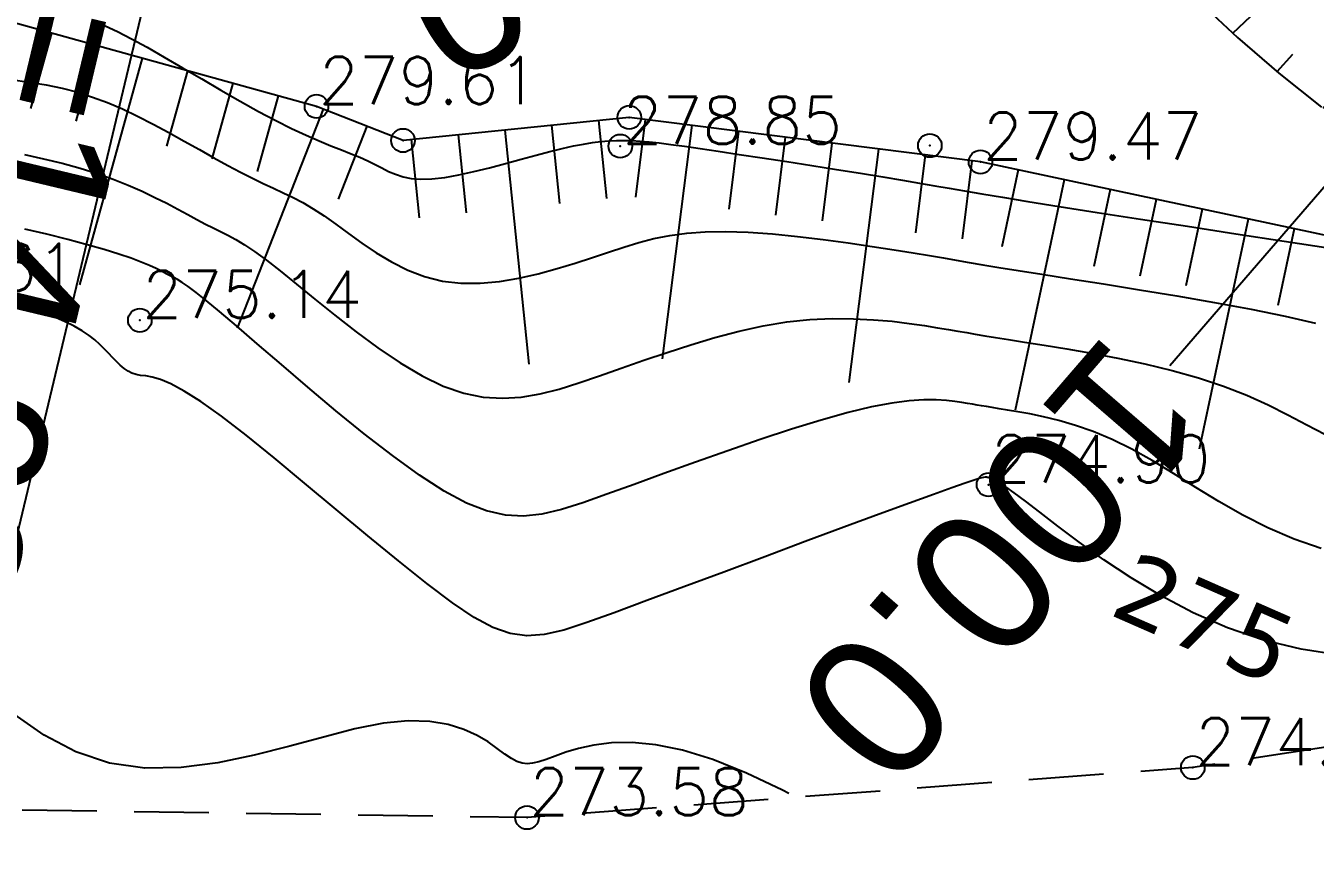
# Model space of a CAD drawing. Header units: millimetres. Extents: x 524954 to 526204, y 9523489 to 9524010.
# Drawn here: x 525154.44 to 525181.85, y 9523723.47 to 9523741.3 of the extents above; entities that cross this region are included whole.
import ezdxf
from ezdxf.enums import TextEntityAlignment as Align

# ---------------------------------------------------------------- set-up
doc = ezdxf.new("R2010")
doc.units = ezdxf.units.MM
doc.header["$PDMODE"] = 32
doc.header["$PDSIZE"] = 0.5
doc.linetypes.add('CACHE2', pattern=[4.7625, 3.175, -1.5875])
for name, color, linetype in [('Borde_Piste', 7, 'CACHE2'), ('CN_01_00', 3, 'Continuous'), ('CN_02_00', 4, 'Continuous'), ('CN_05_00', 6, 'Continuous'), ('Cotation Courbes de niveau', 7, 'Continuous'), ('Haut_Talus', 30, 'Continuous'), ('Route - Axe Route de la corniche 1 - Textes - Arcs', 5, 'Continuous'), ('Route - Giratoire 1+ - Restitution en plan - Talus déblais', 1, 'Continuous'), ('Route - Giratoire 1+ - Tabulations', 7, 'Continuous'), ('Route - Giratoire 1+ - Textes - Tabulations', 7, 'Continuous'), ('Talus', 2, 'Continuous'), ('TopoAlt', 3, 'Continuous'), ('TOPOJIS', 7, 'Continuous')]:
    doc.layers.add(name, color=color, linetype=linetype)
doc.styles.add('Affichages route', font='arial.ttf', dxfattribs={"height": 0.5})
doc.styles.add('Simplex 1.0', font='Simplex.shx', dxfattribs={"width": 0.99, "height": 1})
doc.styles.add('Verdana 1.0', font='verdana.ttf', dxfattribs={"width": 0.99, "height": 1})

# ---------------------------------------------------------------- blocks, each defined once
blk = doc.blocks.new('TCPOINT M')
at = {"color": 0}
blk.add_point((0, 0), dxfattribs=at)
at = {"layer": 'TopoAlt', "style": 'Simplex 1.0', "width": 0.99}
blk.add_attdef('ALT', (0.15, 0.15), '', height=1, dxfattribs=at)
blk = doc.blocks.new('MENSURA_TALSYM_7')
at = {"layer": 'Route - Giratoire 1+ - Restitution en plan - Talus déblais'}
for p, q in [((525174.969, 9523750.969), (525175.318, 9523751.047)), ((525175.268, 9523749.755), (525175.655, 9523749.854)), ((525175.599, 9523748.551), (525176.029, 9523748.677)), ((525176.037, 9523747.381), (525177.387, 9523747.898)), ((525176.556, 9523746.244), (525177.01, 9523746.451)), ((525177.13, 9523745.134), (525177.592, 9523745.372)), ((525177.757, 9523744.053), (525178.226, 9523744.318)), ((525178.436, 9523743.004), (525179.863, 9523743.897)), ((525179.206, 9523742.021), (525179.652, 9523742.353)), ((525180.093, 9523741.141), (525180.479, 9523741.504)), ((525181.038, 9523740.324), (525181.37, 9523740.694)), ((525182.017, 9523739.546), (525182.877, 9523740.661)), ((525183.026, 9523738.809), (525183.275, 9523739.162)), ((525184.068, 9523738.118), (525184.287, 9523738.451)), ((525185.119, 9523737.442), (525185.318, 9523737.759)), ((525186.206, 9523736.827), (525186.714, 9523737.75)), ((525187.328, 9523736.276), (525187.467, 9523736.559)), ((525188.477, 9523735.784), (525188.588, 9523736.042)), ((525189.667, 9523735.408), (525189.74, 9523735.625)), ((525190.874, 9523735.082), (525191.007, 9523735.603)), ((525192.091, 9523734.798), (525192.122, 9523734.921)), ((525193.31, 9523734.524), (525193.329, 9523734.612)), ((525194.54, 9523734.297), (525194.55, 9523734.352)), ((525195.769, 9523734.07), (525195.81, 9523734.176)), ((525196.818, 9523733.524), (525196.883, 9523733.639)), ((525197.711, 9523733.116), (525197.808, 9523733.298))]:
    blk.add_line(p, q, dxfattribs=at)

msp = doc.modelspace()

# ---------------------------------------------------------------- linework, layer by layer
at = {"layer": 'Borde_Piste', "ltscale": 0.5, "flags": 128}
msp.add_lwpolyline([(525212.973, 9523742.341), (525203.898, 9523734.41), (525194.217, 9523728.943), (525187.982, 9523726.885), (525179.245, 9523725.54), (525165.092, 9523724.478), (525145.1, 9523724.771), (525125.872, 9523724.052), (525107.126, 9523723.919), (525086.665, 9523725.819), (525067.313, 9523726.621)], dxfattribs=at)
at = {"layer": 'CN_01_00', "flags": 128}
for points, elevation in [([(525155.869, 9523741.393), (525156.122, 9523741.297), (525156.388, 9523741.176), (525156.682, 9523741.024), (525157.015, 9523740.841), (525157.381, 9523740.632), (525157.772, 9523740.406), (525158.177, 9523740.17), (525158.587, 9523739.931), (525158.992, 9523739.699), (525159.384, 9523739.481), (525159.752, 9523739.285), (525160.089, 9523739.117), (525160.395, 9523738.974), (525160.673, 9523738.854), (525160.924, 9523738.75), (525161.151, 9523738.66), (525161.356, 9523738.58), (525161.541, 9523738.504), (525161.709, 9523738.43), (525161.862, 9523738.353), (525162.006, 9523738.278), (525162.149, 9523738.206), (525162.296, 9523738.143), (525162.456, 9523738.091), (525162.633, 9523738.055), (525162.836, 9523738.039), (525163.071, 9523738.045), (525163.342, 9523738.077), (525163.642, 9523738.131), (525163.964, 9523738.201), (525164.298, 9523738.283), (525164.635, 9523738.372), (525164.966, 9523738.462), (525165.284, 9523738.549), (525165.578, 9523738.627), (525165.842, 9523738.692), (525166.078, 9523738.745), (525166.291, 9523738.787), (525166.485, 9523738.818), (525166.664, 9523738.841), (525166.833, 9523738.855), (525166.995, 9523738.861), (525167.156, 9523738.862), (525167.321, 9523738.858), (525167.495, 9523738.848), (525167.686, 9523738.832), (525167.902, 9523738.809), (525168.15, 9523738.779), (525168.437, 9523738.74), (525168.77, 9523738.692), (525169.158, 9523738.635), (525169.603, 9523738.567), (525170.093, 9523738.493), (525170.612, 9523738.412), (525171.144, 9523738.329), (525171.672, 9523738.246), (525172.181, 9523738.164), (525172.654, 9523738.088), (525173.076, 9523738.018), (525173.437, 9523737.957), (525173.758, 9523737.901), (525174.066, 9523737.847), (525174.391, 9523737.791), (525174.759, 9523737.728), (525175.198, 9523737.655), (525175.736, 9523737.567), (525176.402, 9523737.461), (525177.211, 9523737.335), (525178.134, 9523737.192), (525179.132, 9523737.038), (525180.162, 9523736.881), (525181.186, 9523736.724), (525182.161, 9523736.576)], 279), ([(525154.409, 9523738.565), (525154.817, 9523738.475), (525155.213, 9523738.377), (525155.593, 9523738.271), (525155.956, 9523738.157), (525156.297, 9523738.037), (525156.615, 9523737.912), (525156.91, 9523737.783), (525157.184, 9523737.654), (525157.436, 9523737.527), (525157.668, 9523737.404), (525157.881, 9523737.288), (525158.076, 9523737.182), (525158.255, 9523737.087), (525158.418, 9523737.005), (525158.575, 9523736.928), (525158.732, 9523736.848), (525158.9, 9523736.756), (525159.087, 9523736.644), (525159.302, 9523736.501), (525159.552, 9523736.321), (525159.848, 9523736.092), (525160.194, 9523735.812), (525160.583, 9523735.493), (525161.008, 9523735.149), (525161.457, 9523734.798), (525161.922, 9523734.456), (525162.393, 9523734.138), (525162.86, 9523733.862), (525163.313, 9523733.643), (525163.747, 9523733.494), (525164.163, 9523733.41), (525164.569, 9523733.385), (525164.969, 9523733.41), (525165.37, 9523733.478), (525165.777, 9523733.581), (525166.197, 9523733.712), (525166.635, 9523733.861), (525167.095, 9523734.024), (525167.575, 9523734.192), (525168.07, 9523734.361), (525168.575, 9523734.524), (525169.087, 9523734.676), (525169.6, 9523734.811), (525170.11, 9523734.923), (525170.613, 9523735.006), (525171.103, 9523735.057), (525171.578, 9523735.079), (525172.031, 9523735.076), (525172.458, 9523735.055), (525172.855, 9523735.02), (525173.217, 9523734.977), (525173.54, 9523734.93), (525173.819, 9523734.885), (525174.053, 9523734.847), (525174.253, 9523734.812), (525174.438, 9523734.781), (525174.621, 9523734.749), (525174.821, 9523734.715), (525175.051, 9523734.677), (525175.329, 9523734.632), (525175.67, 9523734.577), (525176.085, 9523734.512), (525176.564, 9523734.434), (525177.091, 9523734.342), (525177.651, 9523734.236), (525178.227, 9523734.114), (525178.804, 9523733.976), (525179.367, 9523733.819), (525179.9, 9523733.644), (525180.391, 9523733.451), (525180.844, 9523733.244), (525181.267, 9523733.032), (525181.667, 9523732.822), (525182.052, 9523732.621)], 277)]:
    msp.add_lwpolyline(points, dxfattribs=dict(at, elevation=elevation))
at = {"layer": 'CN_02_00', "flags": 128}
for points, elevation in [([(525154.119, 9523740.155), (525154.51, 9523740.104), (525154.873, 9523740.044), (525155.214, 9523739.971), (525155.541, 9523739.885), (525155.858, 9523739.784), (525156.172, 9523739.666), (525156.49, 9523739.531), (525156.815, 9523739.377), (525157.146, 9523739.208), (525157.478, 9523739.03), (525157.806, 9523738.848), (525158.127, 9523738.668), (525158.437, 9523738.494), (525158.73, 9523738.331), (525159.003, 9523738.186), (525159.254, 9523738.061), (525159.485, 9523737.951), (525159.703, 9523737.851), (525159.912, 9523737.753), (525160.119, 9523737.652), (525160.329, 9523737.541), (525160.547, 9523737.412), (525160.778, 9523737.261), (525161.028, 9523737.083), (525161.296, 9523736.886), (525161.584, 9523736.679), (525161.889, 9523736.474), (525162.213, 9523736.281), (525162.556, 9523736.11), (525162.916, 9523735.971), (525163.293, 9523735.876), (525163.687, 9523735.83), (525164.093, 9523735.83), (525164.506, 9523735.868), (525164.92, 9523735.938), (525165.33, 9523736.031), (525165.73, 9523736.14), (525166.116, 9523736.258), (525166.481, 9523736.378), (525166.823, 9523736.492), (525167.149, 9523736.598), (525167.468, 9523736.694), (525167.791, 9523736.777), (525168.127, 9523736.844), (525168.486, 9523736.893), (525168.877, 9523736.923), (525169.31, 9523736.93), (525169.79, 9523736.913), (525170.307, 9523736.877), (525170.844, 9523736.824), (525171.387, 9523736.759), (525171.92, 9523736.688), (525172.427, 9523736.613), (525172.893, 9523736.541), (525173.303, 9523736.474), (525173.648, 9523736.417), (525173.945, 9523736.366), (525174.217, 9523736.319), (525174.488, 9523736.273), (525174.782, 9523736.223), (525175.122, 9523736.166), (525175.532, 9523736.099), (525176.036, 9523736.019), (525176.648, 9523735.923), (525177.349, 9523735.813), (525178.111, 9523735.69), (525178.906, 9523735.558), (525179.706, 9523735.419), (525180.483, 9523735.276), (525181.208, 9523735.13), (525181.854, 9523734.984)], 278), ([(525181.973, 9523730.192), (525181.396, 9523730.39), (525180.842, 9523730.631), (525180.31, 9523730.903), (525179.8, 9523731.194), (525179.309, 9523731.493), (525178.837, 9523731.785), (525178.383, 9523732.06), (525177.947, 9523732.304), (525177.527, 9523732.509), (525177.126, 9523732.676), (525176.748, 9523732.809), (525176.395, 9523732.914), (525176.071, 9523732.994), (525175.779, 9523733.055), (525175.522, 9523733.1), (525175.304, 9523733.135), (525175.125, 9523733.164), (525174.98, 9523733.187), (525174.859, 9523733.208), (525174.755, 9523733.225), (525174.659, 9523733.242), (525174.562, 9523733.258), (525174.457, 9523733.276), (525174.334, 9523733.297), (525174.187, 9523733.32), (525174.008, 9523733.34), (525173.791, 9523733.353), (525173.529, 9523733.351), (525173.217, 9523733.329), (525172.849, 9523733.281), (525172.417, 9523733.201), (525171.916, 9523733.082), (525171.344, 9523732.922), (525170.714, 9523732.728), (525170.047, 9523732.508), (525169.36, 9523732.271), (525168.672, 9523732.027), (525168.002, 9523731.785), (525167.368, 9523731.555), (525166.79, 9523731.345), (525166.279, 9523731.165), (525165.825, 9523731.022), (525165.41, 9523730.926), (525165.018, 9523730.883), (525164.632, 9523730.902), (525164.234, 9523730.991), (525163.807, 9523731.158), (525163.334, 9523731.411), (525162.804, 9523731.753), (525162.23, 9523732.166), (525161.631, 9523732.63), (525161.025, 9523733.121), (525160.432, 9523733.619), (525159.871, 9523734.1), (525159.359, 9523734.542), (525158.917, 9523734.924), (525158.558, 9523735.229), (525158.275, 9523735.462), (525158.056, 9523735.635), (525157.889, 9523735.759), (525157.762, 9523735.845), (525157.664, 9523735.905), (525157.583, 9523735.948), (525157.506, 9523735.988), (525157.422, 9523736.032), (525157.325, 9523736.083), (525157.208, 9523736.141), (525157.065, 9523736.206), (525156.889, 9523736.279), (525156.675, 9523736.359), (525156.416, 9523736.447), (525156.105, 9523736.544), (525155.739, 9523736.648), (525155.329, 9523736.758), (525154.885, 9523736.869), (525154.42, 9523736.98)], 276), ([(525170.66, 9523724.989), (525170.523, 9523725.059), (525169.755, 9523725.42), (525169.04, 9523725.708), (525168.398, 9523725.906), (525167.828, 9523726.022), (525167.327, 9523726.07), (525166.89, 9523726.065), (525166.512, 9523726.019), (525166.188, 9523725.948), (525165.915, 9523725.864), (525165.687, 9523725.782), (525165.499, 9523725.714), (525165.343, 9523725.663), (525165.212, 9523725.632), (525165.097, 9523725.622), (525164.988, 9523725.634), (525164.879, 9523725.672), (525164.76, 9523725.735), (525164.624, 9523725.827), (525164.461, 9523725.947), (525164.266, 9523726.083), (525164.031, 9523726.222), (525163.75, 9523726.35), (525163.417, 9523726.454), (525163.025, 9523726.52), (525162.568, 9523726.534), (525162.038, 9523726.483), (525161.434, 9523726.361), (525160.765, 9523726.188), (525160.047, 9523725.992), (525159.294, 9523725.8), (525158.52, 9523725.641), (525157.74, 9523725.541), (525156.968, 9523725.53), (525156.219, 9523725.634), (525155.505, 9523725.872), (525154.829, 9523726.228), (525154.19, 9523726.676)], 274)]:
    msp.add_lwpolyline(points, dxfattribs=dict(at, elevation=elevation))
at = {"layer": 'CN_05_00', "elevation": 275, "flags": 128}
msp.add_lwpolyline([(525182.362, 9523727.925), (525181.547, 9523728.052), (525180.75, 9523728.244), (525179.983, 9523728.507), (525179.254, 9523728.826), (525178.569, 9523729.186), (525177.932, 9523729.567), (525177.351, 9523729.953), (525176.83, 9523730.326), (525176.375, 9523730.669), (525175.993, 9523730.964), (525175.686, 9523731.199), (525175.447, 9523731.376), (525175.268, 9523731.504), (525175.139, 9523731.592), (525175.051, 9523731.646), (525174.994, 9523731.676), (525174.96, 9523731.689), (525174.938, 9523731.693), (525174.922, 9523731.696), (525174.909, 9523731.698), (525174.898, 9523731.7), (525174.888, 9523731.702), (525174.879, 9523731.703), (525174.871, 9523731.705), (525174.861, 9523731.706), (525174.85, 9523731.708), (525174.834, 9523731.709), (525174.798, 9523731.704), (525174.726, 9523731.685), (525174.6, 9523731.647), (525174.404, 9523731.582), (525174.12, 9523731.483), (525173.73, 9523731.344), (525173.219, 9523731.158), (525172.577, 9523730.922), (525171.829, 9523730.645), (525171.007, 9523730.339), (525170.144, 9523730.018), (525169.274, 9523729.694), (525168.428, 9523729.379), (525167.641, 9523729.086), (525166.944, 9523728.829), (525166.361, 9523728.618), (525165.875, 9523728.461), (525165.459, 9523728.366), (525165.087, 9523728.338), (525164.732, 9523728.385), (525164.369, 9523728.513), (525163.969, 9523728.73), (525163.508, 9523729.041), (525162.965, 9523729.448), (525162.357, 9523729.932), (525161.706, 9523730.466), (525161.034, 9523731.025), (525160.365, 9523731.584), (525159.72, 9523732.118), (525159.124, 9523732.6), (525158.598, 9523733.006), (525158.161, 9523733.316), (525157.806, 9523733.539), (525157.522, 9523733.69), (525157.298, 9523733.784), (525157.123, 9523733.836), (525156.987, 9523733.86), (525156.877, 9523733.872), (525156.783, 9523733.887), (525156.695, 9523733.916), (525156.611, 9523733.961), (525156.528, 9523734.02), (525156.447, 9523734.089), (525156.365, 9523734.168), (525156.282, 9523734.253), (525156.196, 9523734.343), (525156.107, 9523734.436), (525156.011, 9523734.53), (525155.905, 9523734.624), (525155.783, 9523734.72), (525155.639, 9523734.817), (525155.467, 9523734.916), (525155.263, 9523735.017), (525155.02, 9523735.12), (525154.733, 9523735.227), (525154.4, 9523735.335)], dxfattribs=at)
at = {"layer": 'Haut_Talus', "flags": 128}
msp.add_lwpolyline([(525196.209, 9523734.666), (525185.666, 9523736.075), (525174.732, 9523738.405), (525167.266, 9523739.353), (525162.456, 9523738.862), (525160.617, 9523739.586), (525160.617, 9523739.586), (525148.449, 9523742.953), (525140.268, 9523745.585), (525128.783, 9523751.058), (525115.061, 9523754.312), (525099.667, 9523759.924), (525089.678, 9523759.911), (525072.881, 9523765.307), (525051.318, 9523770.478), (525037.439, 9523773.912), (525026.483, 9523776.419), (525009.07, 9523781.626), (524998.873, 9523783.305), (524985.831, 9523787.803), (524969.54, 9523790.743)], dxfattribs=at)
at = {"layer": 'Route - Axe Route de la corniche 1 - Textes - Arcs'}
msp.add_line((525163.608, 9523769.651), (525147.338, 9523701.568), dxfattribs=at)
at = {"layer": 'Route - Giratoire 1+ - Restitution en plan - Talus déblais', "flags": 128}
msp.add_lwpolyline([(525174.725, 9523752.194), (525174.921, 9523751.163), (525175.471, 9523748.931), (525175.841, 9523747.837), (525176.298, 9523746.776), (525176.804, 9523745.735), (525177.357, 9523744.715), (525177.958, 9523743.719), (525178.605, 9523742.751), (525179.345, 9523741.852), (525180.191, 9523741.048), (525181.076, 9523740.292), (525181.982, 9523739.572)], dxfattribs=at)
at = {"layer": 'Route - Giratoire 1+ - Tabulations'}
msp.add_line((525191.828, 9523749.212), (525178.755, 9523734.076), dxfattribs=at)
at = {"layer": 'Talus'}
for p, q in [((525154.982, 9523741.145), (525154.537, 9523739.539)), ((525155.946, 9523740.879), (525155.501, 9523739.272)), ((525156.909, 9523740.612), (525155.576, 9523735.793)), ((525157.873, 9523740.345), (525157.429, 9523738.739)), ((525158.837, 9523740.079), (525158.393, 9523738.472)), ((525159.801, 9523739.812), (525159.356, 9523738.206)), ((525160.759, 9523739.53), (525158.928, 9523734.877)), ((525166.611, 9523739.286), (525166.78, 9523737.628)), ((525167.605, 9523739.31), (525167.395, 9523737.656)), ((525161.69, 9523739.164), (525161.08, 9523737.613)), ((525163.627, 9523738.981), (525163.796, 9523737.323)), ((525164.622, 9523739.083), (525165.129, 9523734.109)), ((525165.616, 9523739.184), (525165.785, 9523737.526)), ((525168.597, 9523739.184), (525167.967, 9523734.223)), ((525169.589, 9523739.058), (525169.379, 9523737.404)), ((525170.581, 9523738.932), (525170.371, 9523737.278)), ((525162.632, 9523738.88), (525162.801, 9523737.222)), ((525171.573, 9523738.806), (525171.363, 9523737.152)), ((525172.565, 9523738.68), (525171.936, 9523733.72)), ((525173.557, 9523738.554), (525173.347, 9523736.9)), ((525174.549, 9523738.428), (525174.339, 9523736.775)), ((525175.53, 9523738.235), (525175.183, 9523736.605)), ((525176.508, 9523738.026), (525175.466, 9523733.136)), ((525177.486, 9523737.818), (525177.139, 9523736.188)), ((525178.464, 9523737.61), (525178.117, 9523735.98)), ((525179.442, 9523737.401), (525179.095, 9523735.771)), ((525180.42, 9523737.193), (525179.378, 9523732.303)), ((525181.398, 9523736.985), (525181.051, 9523735.354))]:
    msp.add_line(p, q, dxfattribs=at)

# ---------------------------------------------------------------- block references
at = {"layer": 'Route - Giratoire 1+ - Restitution en plan - Talus déblais'}
msp.add_blockref('MENSURA_TALSYM_7', (0, 0), dxfattribs=at)
at = {"layer": 'TOPOJIS'}
ref = msp.add_blockref('TCPOINT M', (525160.617, 9523739.586, 279.61), dxfattribs=at)
ref.add_attrib('ALT', '279.61', (525160.667, 9523739.636, 279.61), dxfattribs={"layer": 'TopoAlt', "height": 1, "style": 'Simplex 1.0', "width": 0.99})
ref = msp.add_blockref('TCPOINT M', (525167.074, 9523738.742, 278.85), dxfattribs=at)
ref.add_attrib('ALT', '278.85', (525167.124, 9523738.792, 278.85), dxfattribs={"layer": 'TopoAlt', "height": 1, "style": 'Simplex 1.0', "width": 0.99})
for p in [(525167.266, 9523739.353, 279.38), (525162.456, 9523738.862, 279.45), (525173.655, 9523738.754, 279.54)]:
    msp.add_blockref('TCPOINT M', p, dxfattribs=at)
ref = msp.add_blockref('TCPOINT M', (525174.732, 9523738.405, 279.47), dxfattribs=at)
ref.add_attrib('ALT', '279.47', (525174.782, 9523738.455, 279.47), dxfattribs={"layer": 'TopoAlt', "height": 1, "style": 'Simplex 1.0', "width": 0.99})
ref = msp.add_blockref('TCPOINT M', (525150.807, 9523735.617, 274.61), dxfattribs=at)
ref.add_attrib('ALT', '274.61', (525150.857, 9523735.667, 274.61), dxfattribs={"layer": 'TopoAlt', "height": 1, "style": 'Simplex 1.0', "width": 0.99})
ref = msp.add_blockref('TCPOINT M', (525156.862, 9523735.042, 275.14), dxfattribs=at)
ref.add_attrib('ALT', '275.14', (525156.912, 9523735.092, 275.14), dxfattribs={"layer": 'TopoAlt', "height": 1, "style": 'Simplex 1.0', "width": 0.99})
ref = msp.add_blockref('TCPOINT M', (525174.902, 9523731.549, 274.9), dxfattribs=at)
ref.add_attrib('ALT', '274.90', (525174.952, 9523731.599, 274.9), dxfattribs={"layer": 'TopoAlt', "height": 1, "style": 'Simplex 1.0', "width": 0.99})
ref = msp.add_blockref('TCPOINT M', (525179.245, 9523725.54, 274.11), dxfattribs=at)
ref.add_attrib('ALT', '274.11', (525179.295, 9523725.59, 274.11), dxfattribs={"layer": 'TopoAlt', "height": 1, "style": 'Simplex 1.0', "width": 0.99})
ref = msp.add_blockref('TCPOINT M', (525165.092, 9523724.478, 273.58), dxfattribs=at)
ref.add_attrib('ALT', '273.58', (525165.142, 9523724.528, 273.58), dxfattribs={"layer": 'TopoAlt', "height": 1, "style": 'Simplex 1.0', "width": 0.99})

# ---------------------------------------------------------------- texts
at = {"layer": 'Cotation Courbes de niveau', "style": 'Verdana 1.0', "width": 0.99}
msp.add_text('275', height=1.5, rotation=336.3275, dxfattribs=at).set_placement((525179.505, 9523728.716, 275), align=Align.MIDDLE_CENTER)
at = {"layer": 'Route - Axe Route de la corniche 1 - Textes - Arcs', "style": 'Affichages route'}
msp.add_text('G=14.93gr', height=3, rotation=256.5597, dxfattribs=at).set_placement((525155.473, 9523734.859), align=Align.TOP_CENTER)
at = {"layer": 'Route - Giratoire 1+ - Textes - Tabulations', "style": 'Affichages route'}
for s, rotation, p in [('90.0', 206.2648, (525170.022, 9523744.965)), ('100.0', 229.1831, (525178.591, 9523733.887))]:
    msp.add_text(s, height=3, rotation=rotation, dxfattribs=at).set_placement(p, align=Align.MIDDLE_LEFT)

doc.saveas('drawing.dxf')
